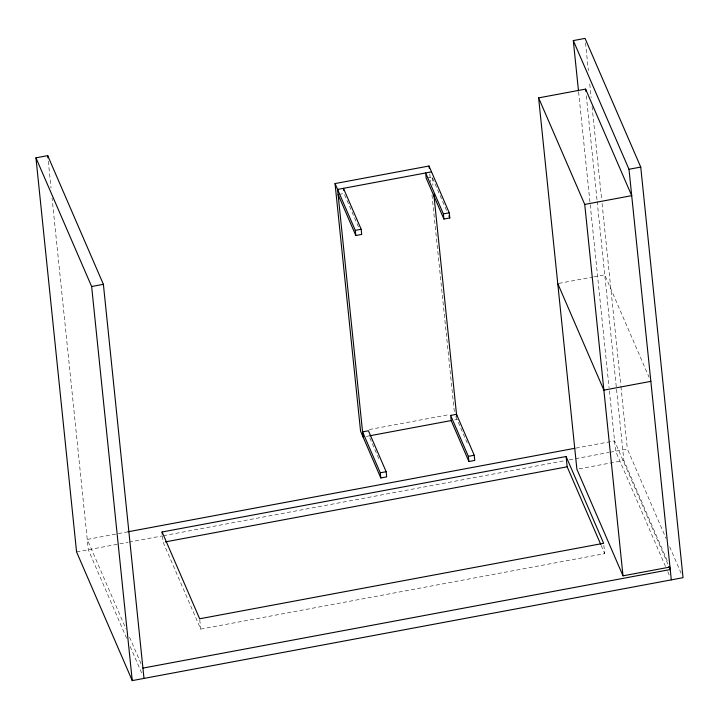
<?xml version="1.0" encoding="UTF-8"?>
<svg xmlns="http://www.w3.org/2000/svg" width="719" height="719" viewBox="0 0 719 719"><rect width="100%" height="100%" fill="white"/><g stroke="black" fill="none" stroke-linecap="round" stroke-linejoin="round"><path stroke-width="0.54" stroke-dasharray="3.6 2.7" d="M339.089 194.4L343.979 193.483L358.601 227.258M427.167 177.935L432.065 177.027L447.119 211.826M558.852 283.376L592.717 277.049M593.813 276.842L604.742 274.802L649.077 377.259M369.305 429.54L449.051 414.638M366.366 436.406L368.964 435.921M454.857 419.869L457.05 419.465M128.063 531.781L87.242 539.412L125.996 628.972M575.946 448.09L614.556 440.873L668.463 565.44M76.565 551.922L128.018 542.306M129.123 542.099L162.215 535.916M163.321 535.709L564.873 460.672M569.286 459.854L609.002 452.431M610.107 452.224L627.363 448.998L666.118 538.558M579.083 468.869L623.876 460.502L667.771 561.934M162.521 536.113L163.159 542.306L200.718 629.107L604.724 553.612L603.762 544.328M669.686 546.799L681.27 573.564M665.515 566.491L615.617 451.19L609.182 388.709M667.744 571.641L669.524 575.757M601.183 545.442L604.724 553.612M455.783 416.544L467.233 443.012M369.854 437.97L379.156 459.468M129.564 637.214L141.149 663.979M126.616 638.265L88.302 549.729L52.065 198.022M130.184 646.498L142.209 674.296M585.509 42.861L588.385 70.75M589.769 84.141L591.144 97.532M592.07 106.457L601.605 199.064M602.073 203.531L620.812 385.402M620.928 386.516L627.363 448.998M586.291 95.771L597.058 200.295M597.174 201.41L616.426 388.224M616.543 389.339L623.876 460.502M578.597 91.915L609.065 387.595M432.11 177.44L432.91 185.25M429.8 173.818L430.609 181.628M431.984 195.011L454.516 413.614M199.765 619.823L200.718 629.107M48.272 161.209L51.031 187.983"/><path stroke-width="1.08" d="M578.48 90.801L573.304 40.588L585.05 38.395L640.737 167.078L683.05 577.681L132.251 680.605L76.565 551.922L35.95 157.829L47.697 155.628L103.383 284.311L143.989 678.412M538.621 97.883L585.599 89.102L631.713 195.658L584.736 204.439L538.621 97.883L576.899 469.282L623.005 575.838L669.982 567.057M380.809 477.964L380.279 472.805L362.565 431.858L368.434 430.762L386.148 471.709L386.687 476.868L380.809 477.964L360.561 431.175L335.045 183.57L429 166.017L449.249 212.806L449.779 217.965L443.911 219.061L426.187 178.123L425.657 172.964L443.38 213.903L443.911 219.061M431.535 171.868L337.579 189.421L363.095 437.017M573.304 40.588L628.99 169.271L640.737 167.078M335.045 183.57L355.294 230.368L361.172 229.271L361.702 234.43L355.824 235.526L338.11 194.579M443.38 213.903L449.249 212.806M35.95 157.829L91.637 286.513L103.383 284.311M450.642 415.402L456.511 414.306L474.234 455.253L474.765 460.412L468.896 461.508L451.173 420.561L450.642 415.402L468.357 456.349L468.896 461.508M650.848 381.358L603.87 390.138L557.764 283.583M369.647 435.795L451.586 420.489M380.279 472.805L386.148 471.709M468.357 456.349L474.234 455.253M128.063 531.781L574.841 448.297M162.099 531.988L566.096 456.502L603.654 543.294L199.657 618.789L162.099 531.988L162.314 534.055M165.37 541.892L567.165 466.811L600.742 544.418M142.928 668.095L670.243 569.556L668.904 566.473M448.899 215.916L449.779 217.965M361.172 229.271L343.448 188.324L343.664 190.382M628.99 169.271L671.303 579.874M585.599 89.102L585.832 91.322M584.736 204.439L623.005 575.838M566.096 456.502L567.165 466.811M433.827 194.166L456.727 416.373M429 166.017L429.234 168.246M355.294 230.368L355.824 235.526M91.637 286.513L132.251 680.605M47.697 155.628L47.921 157.865"/></g></svg>
